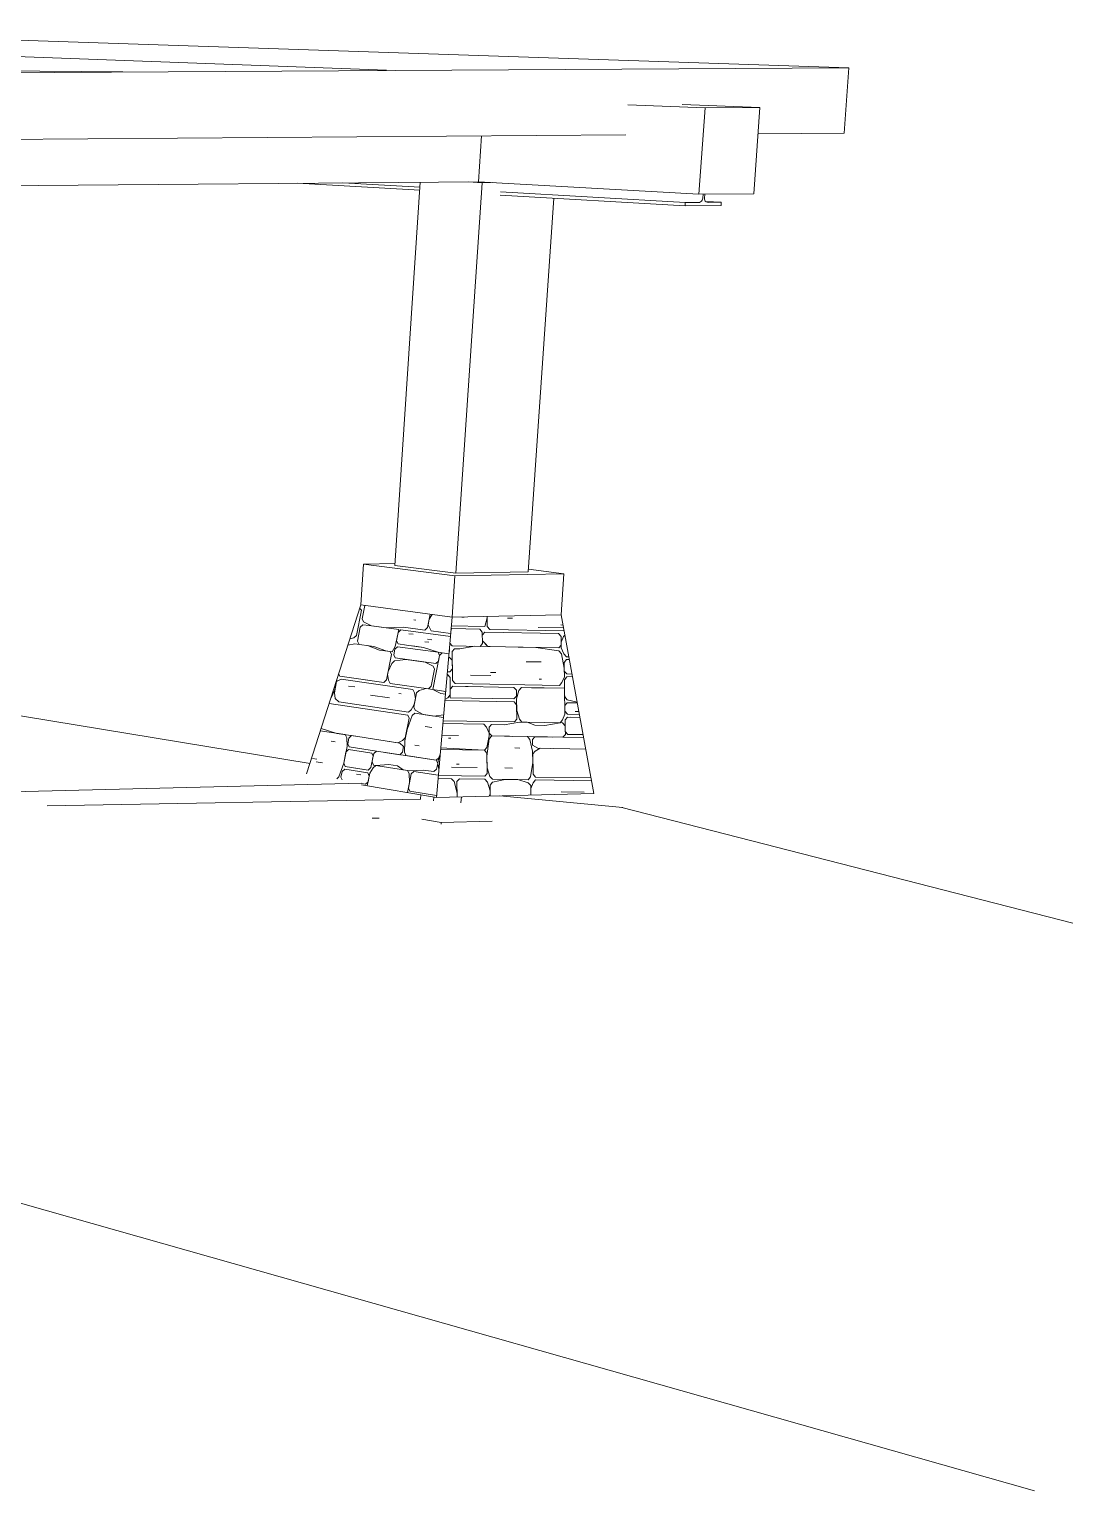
# Model space of a CAD drawing. Header units: inches. Extents: x 205 to 211, y -138 to -29.
# Drawn here: x 209.37 to 209.5408, y -73.2082 to -72.9689 of the extents above; entities that cross this region are included whole.
import ezdxf

# ---------------------------------------------------------------- set-up
doc = ezdxf.new("R2010")
doc.units = ezdxf.units.IN
doc.header["$MEASUREMENT"] = 0
for name, color, linetype, lineweight in [('A-FLOR', 192, 'Continuous', 13), ('A-ROOF', 132, 'Continuous', 13), ('A-WALL', 113, 'Continuous', 13), ('A-WALL-PATT', 111, 'Continuous', 13), ('C-TOPO', 7, 'Continuous', 9), ('Q-CASE', 31, 'Continuous', 9), ('S-BEAM', 12, 'Continuous', 9), ('S-COLS', 52, 'Continuous', 9), ('S-FNDN', 32, 'Continuous', 13)]:
    doc.layers.add(name, color=color, linetype=linetype, lineweight=lineweight)

# ---------------------------------------------------------------- blocks, each defined once
blk = doc.blocks.new('FP_110-160')
at = {"layer": 'A-WALL-PATT', "lineweight": 9}
for p, q in [((72.51167, -73.06817), (72.5125, -73.06405)), ((72.5122, -73.06377), (72.5125, -73.06405)), ((72.51301, -73.06327), (72.51257, -73.06547)), ((72.52374, -73.06471), (72.5233, -73.06688)), ((72.52358, -73.06549), (72.52403, -73.06475)), ((72.51229, -73.06684), (72.51183, -73.06914)), ((72.51229, -73.06684), (72.51272, -73.06643)), ((72.51257, -73.06547), (72.51282, -73.06597)), ((72.51375, -73.06657), (72.51272, -73.06643)), ((72.5141, -73.06661), (72.51282, -73.06597)), ((72.51858, -73.06721), (72.51375, -73.06657)), ((72.51651, -73.06693), (72.5141, -73.06661)), ((72.51937, -73.06684), (72.51651, -73.06693)), ((72.51802, -73.06998), (72.51858, -73.06721)), ((72.51849, -73.06767), (72.51893, -73.06725)), ((72.51893, -73.06725), (72.52703, -73.06833)), ((72.51937, -73.06684), (72.52286, -73.0673)), ((72.52104, -73.06563), (72.52139, -73.06568)), ((72.5233, -73.06688), (72.52286, -73.0673)), ((72.52339, -73.06642), (72.52358, -73.06549)), ((72.52391, -73.06744), (72.52339, -73.06642)), ((72.52707, -73.06786), (72.52391, -73.06744)), ((72.5114, -73.06955), (72.51026, -73.06976)), ((72.5106, -73.06871), (72.51124, -73.06859)), ((72.51124, -73.06859), (72.51167, -73.06817)), ((72.51448, -73.06997), (72.5114, -73.06955)), ((72.51183, -73.06914), (72.51208, -73.06964)), ((72.51345, -73.06983), (72.51542, -73.07057)), ((72.51821, -73.06906), (72.51849, -73.06767)), ((72.51821, -73.06906), (72.51846, -73.06956)), ((72.51846, -73.06956), (72.51985, -73.06975)), ((72.52265, -73.07013), (72.51985, -73.06975)), ((72.52023, -73.0679), (72.52092, -73.06799)), ((72.5209, -73.06989), (72.52265, -73.07013)), ((72.52283, -73.0692), (72.52353, -73.0693)), ((72.52328, -73.06878), (72.52398, -73.06888)), ((72.51448, -73.06997), (72.51645, -73.07071)), ((72.51542, -73.07057), (72.51715, -73.07081)), ((72.51645, -73.07071), (72.51749, -73.07086)), ((72.5174, -73.07132), (72.51656, -73.07547)), ((72.51715, -73.07081), (72.5174, -73.07132)), ((72.51747, -73.07275), (72.51791, -73.07234)), ((72.51749, -73.07086), (72.51802, -73.06998)), ((72.51793, -73.07044), (72.51775, -73.07137)), ((72.51775, -73.07137), (72.518, -73.07187)), ((72.51791, -73.07234), (72.51974, -73.07211)), ((72.51793, -73.07044), (72.51837, -73.07003)), ((72.518, -73.07187), (72.52463, -73.07279)), ((72.52501, -73.07093), (72.51837, -73.07003)), ((72.51974, -73.07211), (72.52288, -73.07255)), ((72.52265, -73.07013), (72.52501, -73.07093)), ((72.52527, -73.07144), (72.52414, -73.07703)), ((72.52501, -73.07093), (72.52571, -73.07102)), ((72.52501, -73.07093), (72.52527, -73.07144)), ((72.52508, -73.07237), (72.52527, -73.07144)), ((72.52527, -73.07144), (72.52571, -73.07102)), ((72.52678, -73.07117), (72.52571, -73.07102)), ((72.50874, -73.07447), (72.50893, -73.07486)), ((72.51684, -73.07409), (72.51675, -73.07455)), ((72.51675, -73.07455), (72.51691, -73.07552)), ((72.51747, -73.07275), (72.51684, -73.07409)), ((72.52288, -73.07255), (72.52419, -73.07321)), ((72.52388, -73.07651), (72.52445, -73.07372)), ((72.52419, -73.07321), (72.52445, -73.07372)), ((72.52508, -73.07237), (72.52463, -73.07279)), ((72.50813, -73.07709), (72.50752, -73.07842)), ((72.50841, -73.07572), (72.50804, -73.07755)), ((72.50852, -73.07518), (72.50813, -73.07709)), ((72.50918, -73.07536), (72.50841, -73.07572)), ((72.50893, -73.07486), (72.51613, -73.07588)), ((72.50918, -73.07536), (72.52089, -73.07704)), ((72.51036, -73.07647), (72.51138, -73.07662)), ((72.51613, -73.07588), (72.512, -73.07529)), ((72.51656, -73.07547), (72.51613, -73.07588)), ((72.51691, -73.07552), (72.51716, -73.07603)), ((72.51716, -73.07603), (72.52344, -73.07693)), ((72.52089, -73.07704), (72.52115, -73.07755)), ((72.52309, -73.07688), (72.52194, -73.07719)), ((72.52414, -73.07703), (72.52309, -73.07688)), ((72.52309, -73.07688), (72.52344, -73.07693)), ((72.52344, -73.07693), (72.52388, -73.07651)), ((72.52545, -73.07769), (72.52414, -73.07703)), ((72.52414, -73.07703), (72.5259, -73.07728)), ((72.50718, -73.07931), (72.52005, -73.08121)), ((72.50752, -73.07842), (72.50745, -73.07848)), ((72.50804, -73.07755), (72.50819, -73.07852)), ((72.50819, -73.07852), (72.50878, -73.07907)), ((72.50878, -73.07907), (72.52015, -73.08075)), ((72.51394, -73.07794), (72.51704, -73.07839)), ((72.51862, -73.07767), (72.51897, -73.07772)), ((72.52113, -73.07946), (72.52059, -73.08034)), ((72.5215, -73.0776), (72.52103, -73.07992)), ((72.52131, -73.07853), (72.52113, -73.07946)), ((72.52115, -73.07755), (72.52131, -73.07853)), ((72.5215, -73.0776), (72.52194, -73.07719)), ((72.52621, -73.0778), (72.52545, -73.07769)), ((72.5259, -73.07728), (72.52624, -73.07742)), ((72.52031, -73.08173), (72.51965, -73.08497)), ((72.52075, -73.08131), (72.51994, -73.08358)), ((72.52005, -73.08121), (72.52031, -73.08173)), ((72.52059, -73.08034), (72.52015, -73.08075)), ((72.52075, -73.08131), (72.52119, -73.0809)), ((72.52103, -73.07992), (72.52129, -73.08044)), ((72.52588, -73.08159), (72.52119, -73.0809)), ((72.52129, -73.08044), (72.52259, -73.08111)), ((72.52259, -73.08111), (72.52435, -73.08137)), ((72.52435, -73.08137), (72.52591, -73.08119)), ((72.50981, -73.08442), (72.50573, -73.08379)), ((72.50586, -73.0834), (72.50845, -73.08421)), ((72.50845, -73.08421), (72.51187, -73.08473)), ((72.51994, -73.08358), (72.51956, -73.08543)), ((72.52292, -73.08307), (72.52397, -73.08323)), ((72.5075, -73.08548), (72.50818, -73.08558)), ((72.50958, -73.08911), (72.51013, -73.08636)), ((72.50981, -73.08442), (72.51006, -73.08493)), ((72.51013, -73.08636), (72.51006, -73.08493)), ((72.51022, -73.0859), (72.51041, -73.08498)), ((72.51022, -73.0859), (72.51047, -73.08641)), ((72.51041, -73.08498), (72.51084, -73.08458)), ((72.51047, -73.08641), (72.51493, -73.0871)), ((72.51084, -73.08458), (72.51877, -73.08579)), ((72.51704, -73.08552), (72.51842, -73.08574)), ((72.51842, -73.08574), (72.51921, -73.08538)), ((72.51877, -73.08579), (72.51937, -73.08636)), ((72.51937, -73.08636), (72.51919, -73.08729)), ((72.51965, -73.08497), (72.51921, -73.08538)), ((72.51956, -73.08543), (72.51954, -73.08734)), ((72.52121, -73.08616), (72.52191, -73.08627)), ((72.50449, -73.0883), (72.50516, -73.08841)), ((72.50507, -73.08887), (72.50609, -73.08903)), ((72.50994, -73.08727), (72.50958, -73.08911)), ((72.50994, -73.08727), (72.51038, -73.08687)), ((72.51415, -73.08746), (72.51038, -73.08687)), ((72.51403, -73.08981), (72.5144, -73.08797)), ((72.51415, -73.08746), (72.5144, -73.08797)), ((72.51431, -73.08843), (72.51422, -73.08889)), ((72.51422, -73.08889), (72.51447, -73.08941)), ((72.5145, -73.08751), (72.51431, -73.08843)), ((72.51431, -73.08843), (72.5144, -73.08797)), ((72.51493, -73.0871), (72.5145, -73.08751)), ((72.5247, -73.08862), (72.51493, -73.0871)), ((72.51875, -73.0877), (72.51632, -73.08732)), ((72.51701, -73.08743), (72.51805, -73.08759)), ((72.51919, -73.08729), (72.51875, -73.0877)), ((72.51954, -73.08734), (72.51979, -73.08786)), ((72.51979, -73.08786), (72.5247, -73.08862)), ((72.52189, -73.08818), (72.52294, -73.08835)), ((72.5247, -73.08862), (72.52515, -73.08821)), ((72.52496, -73.08914), (72.5247, -73.08862)), ((72.52505, -73.08867), (72.52496, -73.08914)), ((72.52532, -73.08802), (72.52505, -73.08867)), ((72.52536, -73.08759), (72.52515, -73.08821)), ((72.50877, -73.09134), (72.50842, -73.09168)), ((72.50877, -73.09134), (72.50958, -73.08911)), ((72.5093, -73.09048), (72.50912, -73.0914)), ((72.50912, -73.0914), (72.50933, -73.09183)), ((72.5093, -73.09048), (72.50973, -73.09008)), ((72.50958, -73.08911), (72.50983, -73.08962)), ((72.50973, -73.09008), (72.5135, -73.09068)), ((72.50983, -73.08962), (72.5136, -73.09022)), ((72.51154, -73.08989), (72.51325, -73.09017)), ((72.51169, -73.09087), (72.51238, -73.09098)), ((72.51385, -73.09074), (72.51343, -73.0928)), ((72.5135, -73.09068), (72.51376, -73.0912)), ((72.51357, -73.09212), (72.51376, -73.0912)), ((72.5136, -73.09022), (72.51403, -73.08981)), ((72.51438, -73.08987), (72.51385, -73.09074)), ((72.51438, -73.08987), (72.51482, -73.08946)), ((72.51447, -73.08941), (72.51689, -73.08979)), ((72.51482, -73.08946), (72.51698, -73.08933)), ((72.52037, -73.09034), (72.51689, -73.08979)), ((72.51698, -73.08933), (72.51837, -73.08955)), ((72.51837, -73.08955), (72.51932, -73.09017)), ((72.51932, -73.09017), (72.52002, -73.09028)), ((72.52002, -73.09028), (72.52028, -73.0908)), ((72.52063, -73.09086), (72.52016, -73.09318)), ((72.52028, -73.0908), (72.52035, -73.09225)), ((72.52257, -73.09021), (72.52037, -73.09034)), ((72.52063, -73.09086), (72.52107, -73.09045)), ((72.52107, -73.09045), (72.52505, -73.09108)), ((72.52433, -73.09048), (72.52257, -73.09021)), ((72.52477, -73.09007), (72.52433, -73.09048)), ((72.52487, -73.08961), (72.52477, -73.09007)), ((72.52487, -73.08961), (72.52496, -73.08914)), ((72.52496, -73.08914), (72.52512, -73.09013)), ((72.52512, -73.09013), (72.52513, -73.09014)), ((72.51253, -73.09243), (72.51313, -73.09252)), ((72.51357, -73.09212), (72.51313, -73.09252)), ((72.52035, -73.09225), (72.52001, -73.0939)), ((72.52016, -73.09318), (72.52042, -73.0937)), ((72.52042, -73.0937), (72.52476, -73.0944))]:
    blk.add_line(p, q, dxfattribs=at)
blk = doc.blocks.new('FP_111-160')
at = {"layer": 'A-WALL-PATT', "lineweight": 9}
for p, q in [((72.53306, -73.06528), (72.53305, -73.06507)), ((72.53308, -73.0667), (72.53305, -73.06507)), ((72.52713, -73.06719), (72.52725, -73.06706)), ((72.53266, -73.06669), (72.52718, -73.06658)), ((72.53184, -73.06714), (72.52725, -73.06706)), ((72.52931, -73.06521), (72.52889, -73.0652)), ((72.53226, -73.06762), (72.53184, -73.06714)), ((72.53266, -73.06669), (72.53306, -73.06528)), ((72.5335, -73.06718), (72.53308, -73.0667)), ((72.54563, -73.06741), (72.5335, -73.06718)), ((72.53722, -73.06536), (72.53639, -73.06535)), ((72.54554, -73.06694), (72.5414, -73.06686)), ((72.54546, -73.06647), (72.54512, -73.06646)), ((72.5273, -73.06989), (72.52693, -73.06947)), ((72.53189, -73.06998), (72.5273, -73.06989)), ((72.53105, -73.06996), (72.52856, -73.07038)), ((72.54104, -73.07015), (72.53105, -73.06996)), ((72.53229, -73.06951), (72.53189, -73.06998)), ((72.53226, -73.06762), (72.53229, -73.06951)), ((72.53268, -73.06763), (72.53227, -73.0681)), ((72.53314, -73.07), (72.53229, -73.06904)), ((72.54473, -73.06787), (72.53268, -73.06763)), ((72.53314, -73.07), (72.53271, -73.06952)), ((72.54516, -73.06835), (72.54473, -73.06787)), ((72.54518, -73.06976), (72.54477, -73.07022)), ((72.54516, -73.06835), (72.54518, -73.06976)), ((72.54557, -73.06835), (72.54517, -73.06929)), ((72.54517, -73.06929), (72.54519, -73.07023)), ((72.54557, -73.06835), (72.54576, -73.06814)), ((72.52673, -73.07177), (72.52691, -73.07177)), ((72.5269, -73.07083), (72.52681, -73.07093)), ((72.5269, -73.07083), (72.52688, -73.07002)), ((72.52734, -73.07225), (72.52691, -73.07177)), ((72.52772, -73.07037), (72.52732, -73.07083)), ((72.52739, -73.07556), (72.52732, -73.07083)), ((72.52736, -73.07367), (72.52734, -73.07225)), ((72.52856, -73.07038), (72.52772, -73.07037)), ((72.54477, -73.07022), (72.53314, -73.07)), ((72.54104, -73.07015), (72.53813, -73.0701)), ((72.54478, -73.07069), (72.54104, -73.07015)), ((72.54521, -73.07117), (72.54478, -73.07069)), ((72.54519, -73.07023), (72.54562, -73.07118)), ((72.54566, -73.07353), (72.54521, -73.07117)), ((72.54604, -73.07166), (72.54562, -73.07118)), ((72.54564, -73.07259), (72.54605, -73.07213)), ((72.54604, -73.07166), (72.54641, -73.07166)), ((72.5465, -73.07214), (72.54605, -73.07213)), ((72.52654, -73.0746), (72.52649, -73.0746)), ((72.52695, -73.07413), (72.52653, -73.07413)), ((72.52697, -73.07508), (72.52654, -73.0746)), ((72.52695, -73.07413), (72.52736, -73.07367)), ((72.53363, -73.07473), (72.5303, -73.07467)), ((72.53446, -73.07427), (72.53362, -73.07426)), ((72.54191, -73.07252), (72.53942, -73.07248)), ((72.54564, -73.07259), (72.54567, -73.07401)), ((72.54569, -73.07495), (72.54566, -73.07353)), ((72.54609, -73.07448), (72.54567, -73.07401)), ((72.54609, -73.07448), (72.54694, -73.0745)), ((72.52701, -73.07744), (72.52697, -73.07508)), ((72.527, -73.07697), (72.52741, -73.0765)), ((72.527, -73.07697), (72.52701, -73.07744)), ((72.52782, -73.07604), (72.52739, -73.07556)), ((72.53741, -73.07668), (72.52741, -73.0765)), ((72.52782, -73.07604), (72.54488, -73.07635)), ((72.532, -73.07659), (72.5295, -73.07654)), ((72.53783, -73.07716), (72.53741, -73.07668)), ((72.53866, -73.0767), (72.53825, -73.07717)), ((72.54572, -73.07683), (72.53866, -73.0767)), ((72.5424, -73.07677), (72.54032, -73.07673)), ((72.54196, -73.07535), (72.54154, -73.07534)), ((72.54488, -73.07635), (72.54529, -73.07588)), ((72.54529, -73.07588), (72.54569, -73.07495)), ((72.54569, -73.07542), (72.5461, -73.07495)), ((72.54573, -73.07777), (72.54569, -73.07542)), ((72.54579, -73.08107), (72.54572, -73.07683)), ((72.547, -73.07483), (72.5461, -73.07495)), ((72.53745, -73.07904), (72.52612, -73.07884)), ((72.52661, -73.07838), (72.52613, -73.07864)), ((72.52702, -73.07791), (72.52661, -73.07838)), ((72.52702, -73.07839), (72.52701, -73.07744)), ((72.52701, -73.07744), (72.52702, -73.07791)), ((72.53744, -73.07857), (72.52702, -73.07839)), ((72.53785, -73.07811), (72.53744, -73.07857)), ((72.53787, -73.07952), (72.53745, -73.07904)), ((72.53784, -73.07763), (72.53783, -73.07716)), ((72.53784, -73.07763), (72.53785, -73.07811)), ((72.53786, -73.07858), (72.53825, -73.07717)), ((72.53789, -73.08046), (72.53786, -73.07858)), ((72.53791, -73.08188), (72.53787, -73.07952)), ((72.54573, -73.07777), (72.54574, -73.07824)), ((72.54617, -73.07872), (72.54574, -73.07824)), ((72.54577, -73.07966), (72.54617, -73.07919)), ((72.54779, -73.07912), (72.54617, -73.07872)), ((72.54781, -73.07922), (72.54617, -73.07919)), ((72.53791, -73.08188), (72.53751, -73.08234)), ((72.53833, -73.08189), (72.53789, -73.08046)), ((72.53875, -73.08237), (72.53833, -73.08189)), ((72.54539, -73.08201), (72.54579, -73.08107)), ((72.54577, -73.07966), (72.54578, -73.0806)), ((72.54621, -73.08108), (72.54578, -73.0806)), ((72.54621, -73.08155), (72.54581, -73.08201)), ((72.54815, -73.08111), (72.54621, -73.08108)), ((72.54824, -73.08159), (72.54621, -73.08155)), ((72.54824, -73.08159), (72.54663, -73.08156)), ((72.54807, -73.08064), (72.54744, -73.08063)), ((72.53252, -73.08273), (72.52579, -73.08262)), ((72.53751, -73.08234), (72.52583, -73.08215)), ((72.53294, -73.08321), (72.53252, -73.08273)), ((72.53337, -73.08416), (72.53294, -73.08321)), ((72.53336, -73.08322), (72.53377, -73.08275)), ((72.53337, -73.08369), (72.53336, -73.08322)), ((72.53337, -73.08369), (72.53337, -73.08416)), ((72.53337, -73.08416), (72.5338, -73.08464)), ((72.53338, -73.08464), (72.53337, -73.08416)), ((72.53377, -73.08275), (72.53585, -73.08279)), ((72.53585, -73.08279), (72.53834, -73.08236)), ((72.53834, -73.08236), (72.54249, -73.08243)), ((72.53959, -73.08238), (72.53875, -73.08237)), ((72.54084, -73.08287), (72.53959, -73.08238)), ((72.5425, -73.0829), (72.54084, -73.08287)), ((72.5454, -73.08248), (72.54249, -73.08243)), ((72.54499, -73.08247), (72.5425, -73.0829)), ((72.54539, -73.08201), (72.54499, -73.08247)), ((72.54582, -73.08296), (72.5454, -73.08248)), ((72.54581, -73.08201), (72.54584, -73.0839)), ((72.54583, -73.08343), (72.54582, -73.08296)), ((72.54585, -73.08437), (72.54583, -73.08343)), ((72.54583, -73.08343), (72.54584, -73.0839)), ((72.54626, -73.08438), (72.54584, -73.0839)), ((72.52544, -73.08658), (72.53259, -73.08698)), ((72.52838, -73.08455), (72.52562, -73.08451)), ((72.52713, -73.085), (72.52672, -73.085)), ((72.533, -73.08652), (72.53259, -73.08698)), ((72.533, -73.08652), (72.53338, -73.08464)), ((72.53302, -73.08794), (72.53339, -73.08511)), ((72.5338, -73.08464), (72.53339, -73.08511)), ((72.5338, -73.08464), (72.54544, -73.08484)), ((72.53963, -73.08474), (72.5338, -73.08464)), ((72.53713, -73.0847), (72.53588, -73.08468)), ((72.53841, -73.08661), (72.53758, -73.08659)), ((72.54005, -73.08522), (72.53963, -73.08474)), ((72.5405, -73.08711), (72.54005, -73.08522)), ((72.54047, -73.08523), (72.54087, -73.08476)), ((72.54048, -73.08617), (72.54047, -73.08523)), ((72.54132, -73.08665), (72.54048, -73.08617)), ((72.54087, -73.08476), (72.54378, -73.08481)), ((72.54174, -73.08666), (72.54091, -73.08712)), ((72.5492, -73.08678), (72.54132, -73.08665)), ((72.54295, -73.08479), (72.5417, -73.08477)), ((72.5434, -73.08669), (72.54174, -73.08666)), ((72.54544, -73.08484), (72.54585, -73.08437)), ((72.54885, -73.08489), (72.54544, -73.08484)), ((72.54626, -73.08438), (72.54876, -73.08442)), ((72.53259, -73.08698), (72.52542, -73.08687)), ((72.53259, -73.08698), (72.53301, -73.08746)), ((72.53301, -73.08746), (72.53307, -73.09077)), ((72.53305, -73.08983), (72.53302, -73.08794)), ((72.54015, -73.09135), (72.54053, -73.089)), ((72.54053, -73.089), (72.5405, -73.08711)), ((72.54051, -73.08758), (72.54091, -73.08712)), ((72.54056, -73.09089), (72.54051, -73.08758)), ((72.53266, -73.09124), (72.52505, -73.09112)), ((72.53139, -73.0898), (72.52721, -73.08973)), ((72.52846, -73.08928), (72.52804, -73.08927)), ((72.53307, -73.09077), (72.53266, -73.09124)), ((72.53349, -73.09125), (72.53305, -73.08983)), ((72.53392, -73.09173), (72.53349, -73.09125)), ((72.53722, -73.08989), (72.53597, -73.08987)), ((72.54015, -73.09135), (72.53975, -73.09182)), ((72.54099, -73.09137), (72.54056, -73.09089)), ((72.55007, -73.09151), (72.54099, -73.09137)), ((72.52724, -73.09163), (72.52501, -73.09159)), ((72.52724, -73.09163), (72.52767, -73.09211)), ((72.52812, -73.094), (72.52767, -73.09211)), ((72.5285, -73.09165), (72.52809, -73.09211)), ((72.52809, -73.09211), (72.52813, -73.0946)), ((72.53267, -73.09171), (72.5285, -73.09165)), ((72.53309, -73.09219), (72.53267, -73.09171)), ((72.53353, -73.09361), (72.53309, -73.09219)), ((72.53393, -73.0922), (72.53352, -73.09267)), ((72.53352, -73.09267), (72.53355, -73.09446)), ((72.53354, -73.09409), (72.53353, -73.09361)), ((72.53392, -73.09173), (72.53975, -73.09182)), ((72.536, -73.09176), (72.53393, -73.0922)), ((72.53808, -73.09179), (72.536, -73.09176)), ((72.53976, -73.09229), (72.53808, -73.09179)), ((72.54018, -73.09277), (72.53975, -73.09229)), ((72.5402, -73.09429), (72.54018, -73.09277)), ((72.54019, -73.09324), (72.54059, -73.0923)), ((72.5402, -73.09419), (72.54019, -73.09324)), ((72.54059, -73.0923), (72.54099, -73.09184)), ((72.55016, -73.09198), (72.54099, -73.09184)), ((72.54892, -73.09385), (72.54518, -73.09379)), ((72.52813, -73.0946), (72.52812, -73.094)), ((72.53338, -73.09447), (72.53354, -73.09409)), ((72.54025, -73.09429), (72.5402, -73.09419))]:
    blk.add_line(p, q, dxfattribs=at)

msp = doc.modelspace()

# ---------------------------------------------------------------- linework, layer by layer
at = {"layer": 'A-FLOR'}
for p, q in [((209.41601, -73.08912), (209.31743, -73.07291)), ((209.31432, -73.09513), (209.42446, -73.09237)), ((209.43411, -73.09425), (209.43406, -73.09495))]:
    msp.add_line(p, q, dxfattribs=at)
at = {"layer": 'A-ROOF'}
for p, q in [((209.31585, -72.96893), (209.50418, -72.97527)), ((209.31554, -72.97146), (209.42849, -72.97562)), ((209.31682, -72.9753), (209.38532, -72.9759)), ((209.50418, -72.97527), (209.33081, -72.97624)), ((209.5034, -72.98597), (209.50418, -72.97527)), ((209.48943, -72.98607), (209.5034, -72.98597)), ((209.33019, -72.98725), (209.46766, -72.98623))]:
    msp.add_line(p, q, dxfattribs=at)
at = {"layer": 'A-WALL'}
for p, q in [((209.4243, -73.06319), (209.42474, -73.05652)), ((209.42988, -73.05642), (209.42474, -73.05652)), ((209.42474, -73.05652), (209.43967, -73.05842)), ((209.45753, -73.05807), (209.45174, -73.05735)), ((209.43922, -73.06519), (209.43967, -73.05842)), ((209.43967, -73.05842), (209.45753, -73.05807)), ((209.45706, -73.06483), (209.45753, -73.05807)), ((209.41537, -73.09085), (209.4243, -73.06319)), ((209.43922, -73.06519), (209.4243, -73.06319)), ((209.4243, -73.06319), (209.43922, -73.06519)), ((209.45706, -73.06483), (209.43922, -73.06519)), ((209.43922, -73.06519), (209.45706, -73.06483)), ((209.46244, -73.09403), (209.45706, -73.06483)), ((209.43665, -73.09469), (209.43922, -73.06519)), ((209.43665, -73.09469), (209.4244, -73.09265)), ((209.46244, -73.09403), (209.43665, -73.09469))]:
    msp.add_line(p, q, dxfattribs=at)
at = {"layer": 'C-TOPO'}
for p, q in [((209.43408, -73.09496), (209.37294, -73.0961)), ((209.37294, -73.0961), (209.43408, -73.09496)), ((209.44704, -73.09443), (209.46717, -73.09636)), ((209.54081, -73.1153), (209.46702, -73.09633)), ((209.53454, -73.20822), (209.15242, -73.09977))]:
    msp.add_line(p, q, dxfattribs=at)
at = {"layer": 'Q-CASE'}
for p, q in [((209.48063, -72.98182), (209.468, -72.98129)), ((209.47689, -72.98123), (209.48961, -72.98176)), ((209.48063, -72.98182), (209.47962, -72.99594)), ((209.48961, -72.98176), (209.48063, -72.98182)), ((209.4886, -72.99586), (209.48961, -72.98176)), ((209.44404, -72.98638), (209.44353, -72.99391)), ((209.44353, -72.99391), (209.31312, -72.99504)), ((209.42983, -73.05674), (209.43402, -72.99399)), ((209.43981, -73.058), (209.44414, -72.99405)), ((209.44191, -72.99393), (209.44414, -72.99405)), ((209.47962, -72.99594), (209.44353, -72.99391)), ((209.44414, -72.99405), (209.44576, -72.99404)), ((209.45169, -73.05777), (209.4559, -72.99656)), ((209.47962, -72.99594), (209.4886, -72.99586)), ((209.43981, -73.058), (209.42983, -73.05674)), ((209.45169, -73.05777), (209.43981, -73.058))]:
    msp.add_line(p, q, dxfattribs=at)
at = {"layer": 'S-BEAM'}
for p, q in [((209.41394, -72.99413), (209.43396, -72.9953)), ((209.42134, -72.99408), (209.43399, -72.99481)), ((209.44714, -72.99557), (209.47739, -72.99731)), ((209.4471, -72.99607), (209.47735, -72.99783)), ((209.47739, -72.99731), (209.47735, -72.99783)), ((209.47735, -72.99783), (209.48325, -72.99777)), ((209.47957, -72.99729), (209.47739, -72.99731)), ((209.4803, -72.99593), (209.48026, -72.99656)), ((209.48052, -72.99656), (209.48057, -72.99593)), ((209.48329, -72.99726), (209.48075, -72.99711)), ((209.48329, -72.99726), (209.48111, -72.99728)), ((209.48325, -72.99777), (209.48329, -72.99726))]:
    msp.add_line(p, q, dxfattribs=at)
for points in [[(209.48026, -72.99656, 0), (209.48022, -72.99675, 0), (209.48015, -72.99692, 0), (209.48004, -72.99708, 0), (209.4799, -72.99719, 0), (209.47974, -72.99727, 0), (209.47957, -72.99729, 0)], [(209.48111, -72.99728, 0), (209.48095, -72.99726, 0), (209.4808, -72.99718, 0), (209.48067, -72.99707, 0), (209.48058, -72.99692, 0), (209.48053, -72.99674, 0), (209.48052, -72.99656, 0)]]:
    msp.add_polyline3d(points, dxfattribs=at)
at = {"layer": 'S-COLS'}
for p, q in [((209.43618, -73.09525), (209.43623, -73.0946)), ((209.44075, -73.09459), (209.44068, -73.09559))]:
    msp.add_line(p, q, dxfattribs=at)
at = {"layer": 'S-FNDN'}
for p, q in [((209.42728, -73.09807), (209.42615, -73.09809)), ((209.43744, -73.09879), (209.43428, -73.09825)), ((209.43744, -73.09879), (209.4458, -73.09857)), ((209.43742, -73.09909), (209.43744, -73.09879))]:
    msp.add_line(p, q, dxfattribs=at)

# ---------------------------------------------------------------- block references
at = {"layer": 'A-WALL', "lineweight": 9}
for name in ['FP_110-160', 'FP_111-160']:
    msp.add_blockref(name, (136.91191, 0), dxfattribs=at)

doc.saveas('drawing.dxf')
